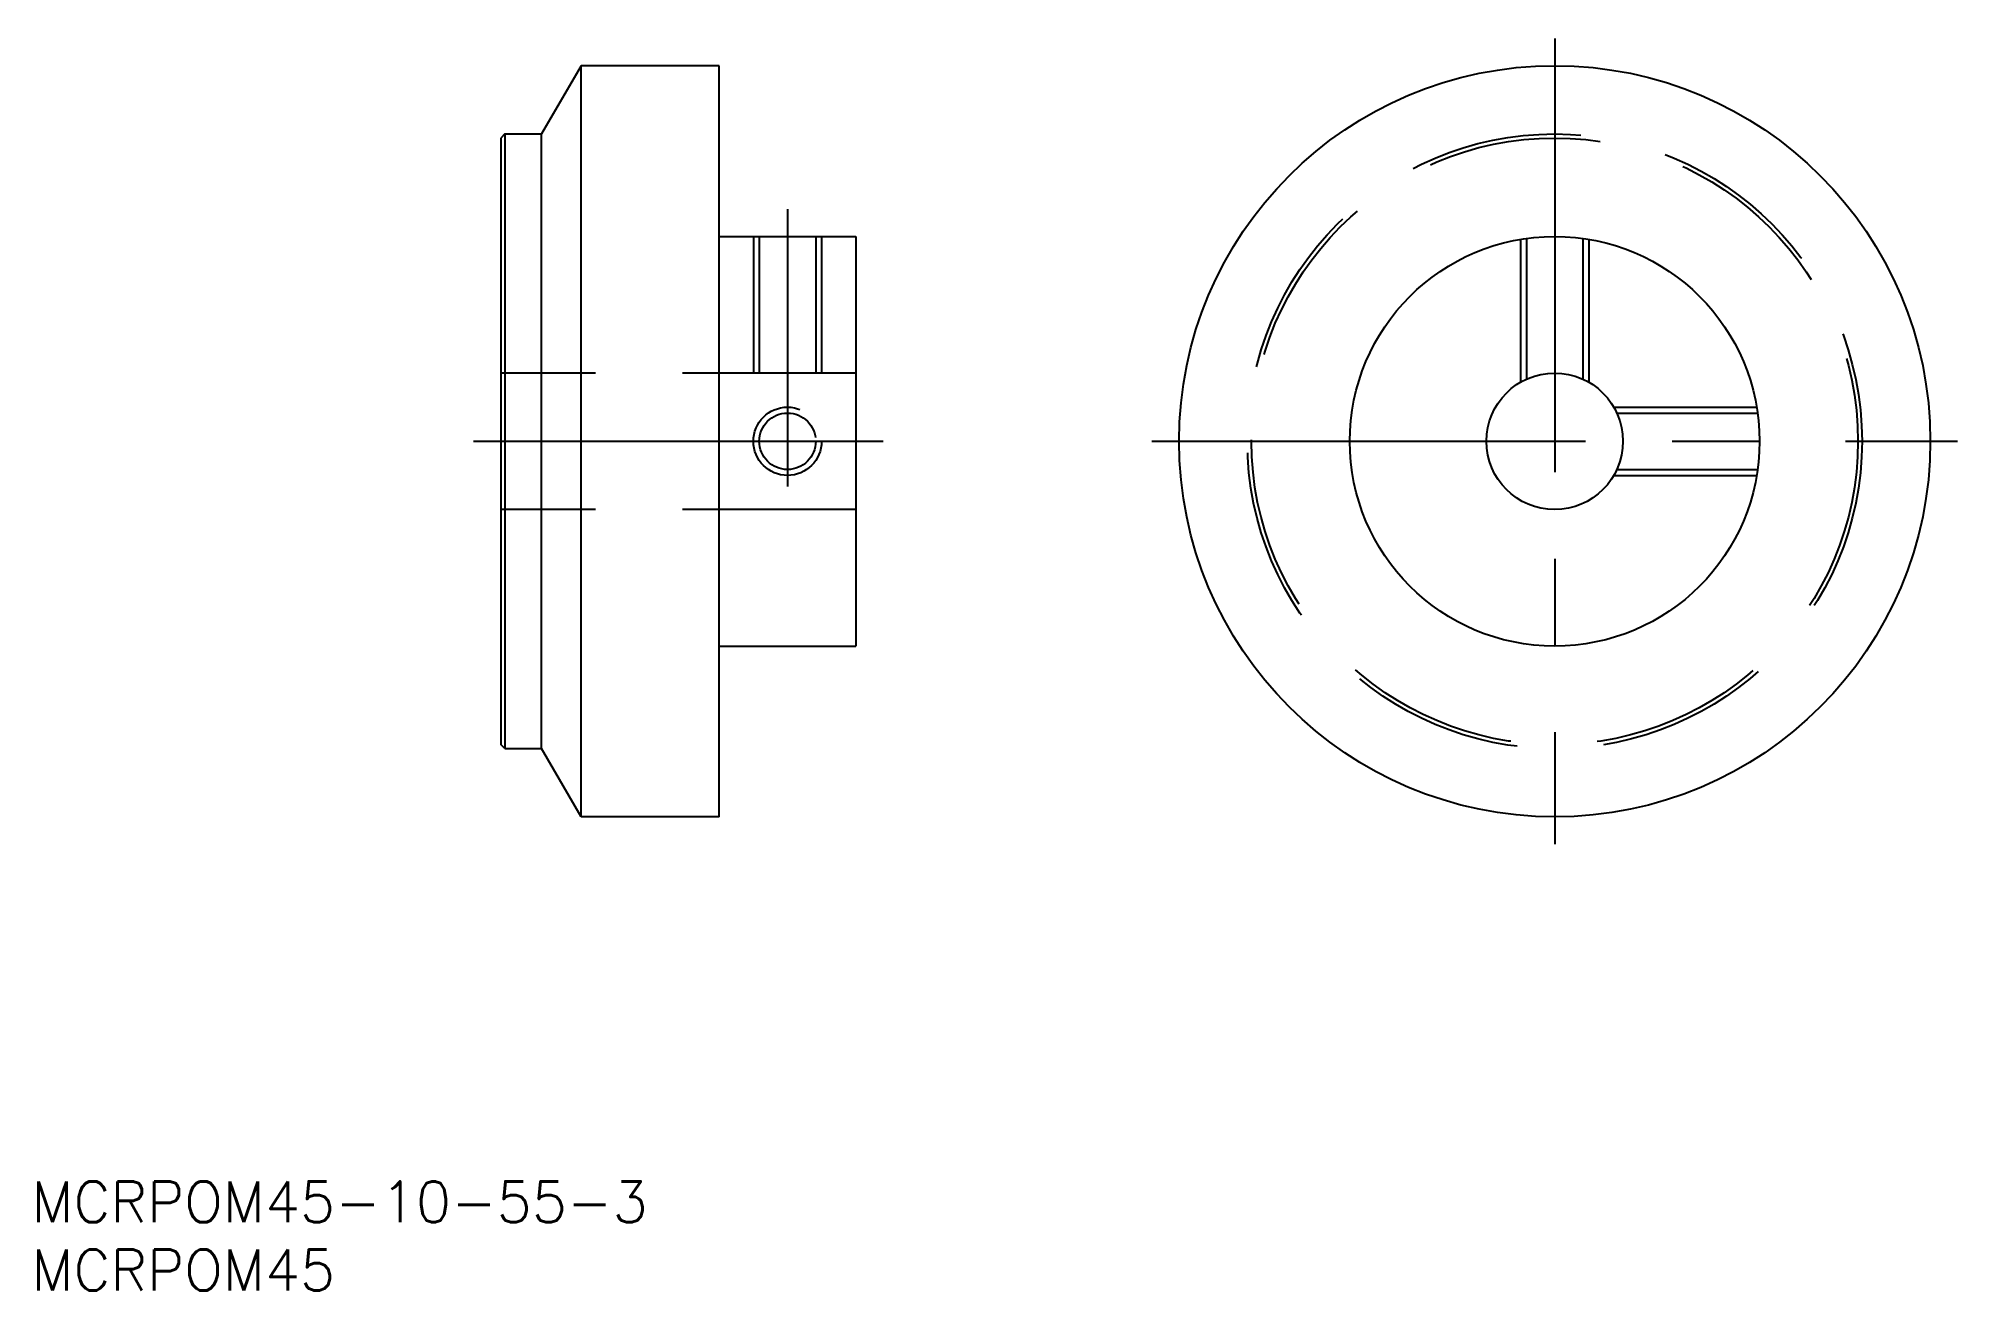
# Model space of a CAD drawing. Extents: x 1 to 141, y 0 to 92.
import ezdxf

# ---------------------------------------------------------------- set-up
doc = ezdxf.new("R2010")
doc.units = 0
doc.linetypes.add('CENTER', pattern=[50.8, 31.75, -6.35, 6.35, -6.35])
doc.linetypes.add('DASHED', pattern=[19.05, 12.7, -6.35])
doc.layers.get('0').update_dxf_attribs({"linetype": 'CONTINUOUS'})
doc.layers.add('CENTER', color=1, linetype='CENTER')
doc.styles.get("Standard").update_dxf_attribs({"font": 'txt.shx', "height": 3, "bigfont": 'bigfont.shx'})

# ---------------------------------------------------------------- blocks, each defined once
blk = doc.blocks.new('*U1')
at = {"color": 7, "linetype": 'CONTINUOUS'}
blk.add_text('MCRPOM45-10-55-3', height=3, dxfattribs=at).set_placement((0, 5))
blk = doc.blocks.new('*U2')
at = {"color": 7, "linetype": 'CONTINUOUS'}
blk.add_text('MCRPOM45', height=3, dxfattribs=at).set_placement((0, 0))

msp = doc.modelspace()

# ---------------------------------------------------------------- linework, layer by layer
at = {"color": 7, "linetype": 'CONTINUOUS'}
for p, q in [((40.248372, 89.686011), (37.361621, 84.686011)), ((50.361621, 89.686011), (40.248372, 89.686011)), ((40.248372, 34.686011), (40.248372, 89.686011)), ((50.361621, 34.686011), (50.361621, 89.686011)), ((34.661621, 84.686011), (34.361621, 84.386011)), ((34.361621, 84.386011), (34.361621, 39.986011)), ((34.661621, 84.686011), (37.361621, 84.686011)), ((34.661621, 84.686011), (34.661621, 39.686011)), ((37.361621, 39.686011), (37.361621, 84.686011)), ((50.361621, 77.186011), (60.361621, 77.186011)), ((60.361621, 77.186011), (60.361621, 47.186011)), ((50.361621, 47.186011), (60.361621, 47.186011)), ((34.661621, 39.686011), (34.361621, 39.986011)), ((34.661621, 39.686011), (37.361621, 39.686011)), ((40.248372, 34.686011), (37.361621, 39.686011)), ((50.361621, 34.686011), (40.248372, 34.686011))]:
    msp.add_line(p, q, dxfattribs=at)
at = {"color": 3, "linetype": 'DASHED'}
for p, q in [((52.861621, 77.186011), (52.861621, 67.186011)), ((53.294621, 77.186011), (53.294621, 67.186011)), ((57.428621, 77.186011), (57.428621, 67.186011)), ((57.861621, 77.186011), (57.861621, 67.186011)), ((109.032615, 76.97621), (109.032615, 66.516138)), ((109.465615, 77.042912), (109.465615, 66.738758)), ((113.599615, 77.042912), (113.599615, 66.738758)), ((114.032615, 76.97621), (114.032615, 66.516138)), ((60.361621, 67.186011), (34.361621, 67.186011)), ((115.862742, 64.686011), (126.322814, 64.686011)), ((116.085362, 64.253011), (126.389516, 64.253011)), ((115.862742, 59.686011), (126.322814, 59.686011)), ((116.085362, 60.119011), (126.389516, 60.119011)), ((60.361621, 57.186011), (34.361621, 57.186011))]:
    msp.add_line(p, q, dxfattribs=at)
at = {"color": 7, "linetype": 'CONTINUOUS'}
for radius in [27.5, 15, 5]:
    msp.add_circle((111.532615, 62.186011), radius, dxfattribs=at)
at = {"color": 3, "linetype": 'DASHED'}
for centre, radius in [((111.532615, 62.186011), 22.5), ((111.532615, 62.186011), 22.2), ((55.361621, 62.186011), 2.5), ((55.361621, 62.186011), 2.067)]:
    msp.add_circle(centre, radius, dxfattribs=at)
at = {"layer": 'CENTER', "color": 1, "linetype": 'CENTER'}
for p, q in [((111.532615, 91.686011), (111.532615, 32.686011)), ((55.361621, 79.186011), (55.361621, 58.865838)), ((32.361621, 62.186011), (62.361621, 62.186011)), ((82.032615, 62.186011), (141.032615, 62.186011))]:
    msp.add_line(p, q, dxfattribs=at)

# ---------------------------------------------------------------- block references
at = {"color": 7, "linetype": 'CONTINUOUS'}
for name in ['*U1', '*U2']:
    msp.add_blockref(name, (0, 0), dxfattribs=at)

doc.saveas('drawing.dxf')
